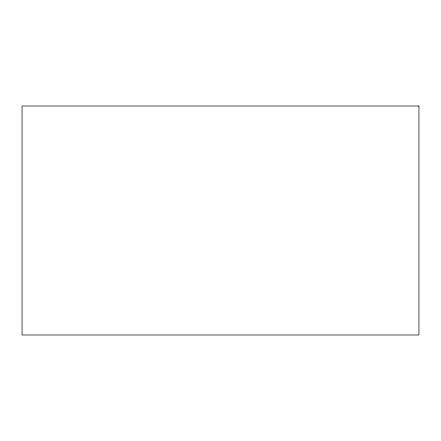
<?xml version="1.0" encoding="UTF-8"?>
<svg xmlns="http://www.w3.org/2000/svg" width="441" height="441" viewBox="0 0 441 441"><rect width="100%" height="100%" fill="white"/><g stroke="black" fill="none" stroke-linecap="round" stroke-linejoin="round"><path stroke-width="0.66" d="M418.95 106.011L22.05 106.011L22.05 334.989L418.95 334.989L418.95 106.011"/></g></svg>
